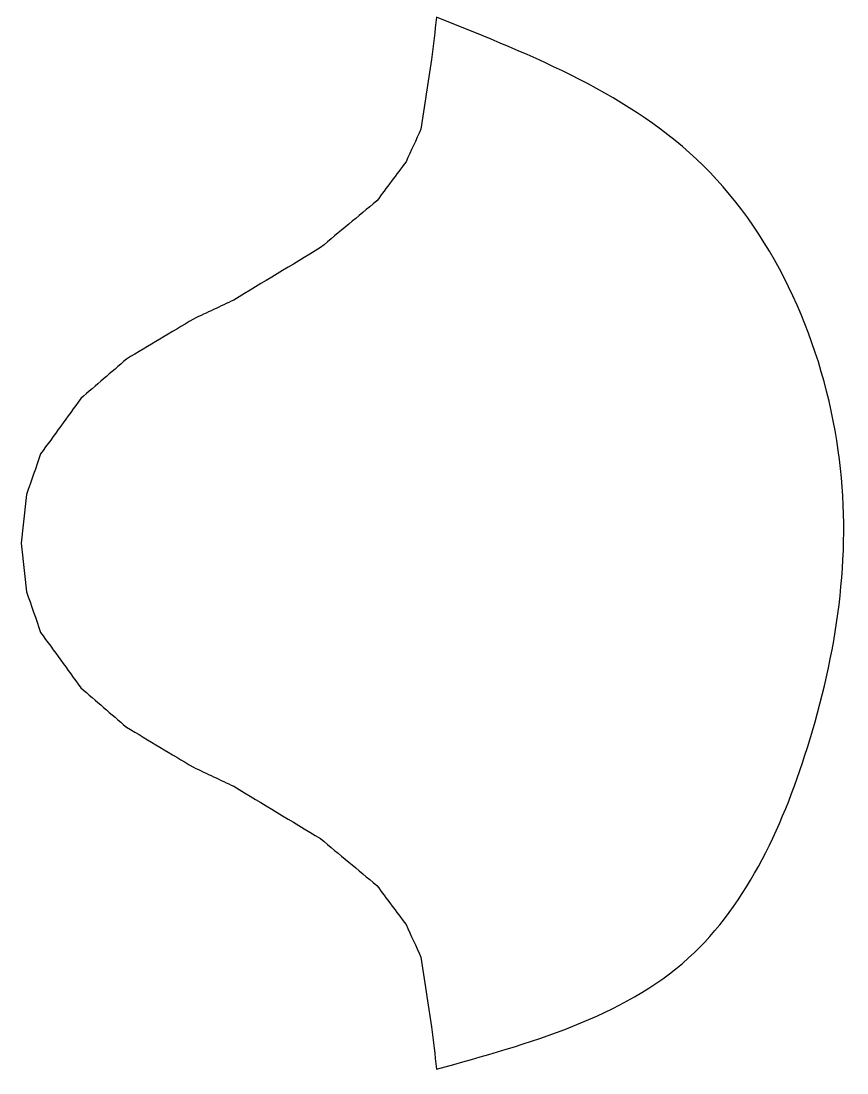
# Model space of a CAD drawing. Header units: millimetres. Extents: x -0.44 to 0.44, y 0 to 1.12.
import ezdxf

# ---------------------------------------------------------------- set-up
doc = ezdxf.new("R2010")
doc.units = ezdxf.units.MM

msp = doc.modelspace()

# ---------------------------------------------------------------- linework, layer by layer
msp.add_open_spline([(-0.01668419104895868, 0.1198800722807936), (-0.02199042438228736, 0.1314928389474758), (-0.02729665771561605, 0.1431056056141581), (-0.03260289104894475, 0.1547183722808403), (-0.04302322438227831, 0.1686711056141666), (-0.05344355771561187, 0.1826238389474928), (-0.06386389104894541, 0.1965765722808191), (-0.08395382438228358, 0.2132832722808242), (-0.1040437577156218, 0.2299899722808292), (-0.12413369104896, 0.2466966722808343), (-0.1551032910489612, 0.2654058389475016), (-0.1860728910489624, 0.284115005614169), (-0.2170424910489635, 0.3028241722808365), (-0.2170237577156244, 0.302809705614157), (-0.2170050243822853, 0.3027952389474776), (-0.2169862910489462, 0.3027807722807981), (-0.2313932910489519, 0.3095774722808125), (-0.2458002910489575, 0.3163741722808268), (-0.260207291048963, 0.323170872280841), (-0.2841168577156277, 0.3374838722808378), (-0.3080264243822924, 0.3517968722808344), (-0.3319359910489571, 0.3661098722808311), (-0.3482577910489526, 0.3801857722808351), (-0.3645795910489479, 0.3942616722808392), (-0.3809013910489433, 0.4083375722808433), (-0.3951972910489412, 0.4280507056141739), (-0.4094931910489393, 0.4477638389475046), (-0.4237890910489374, 0.4674769722808353), (-0.4288268910489437, 0.4819838722808314), (-0.4338646910489499, 0.4964907722808273), (-0.438902491048956, 0.5109976722808234), (-0.4408652910489571, 0.5283758722808193), (-0.4428280910489582, 0.5457540722808153), (-0.4447908910489594, 0.5631322722808113), (-0.4428280910489582, 0.5805104722808074), (-0.4408652910489571, 0.5978886722808034), (-0.4389024910489559, 0.6152668722807995), (-0.4338646910489497, 0.6297737722807955), (-0.4288268910489436, 0.6442806722807914), (-0.4237890910489374, 0.6587875722807874), (-0.4094931910489394, 0.6785007056141181), (-0.3951972910489412, 0.6982138389474488), (-0.380901391048943, 0.7179269722807795), (-0.3645795910489477, 0.7320028722807834), (-0.3482577910489523, 0.7460787722807875), (-0.331935991048957, 0.7601546722807915), (-0.3080264243822924, 0.7744676722807882), (-0.2841168577156277, 0.7887806722807847), (-0.260207291048963, 0.8030936722807813), (-0.2458002910489573, 0.8098903722807957), (-0.2313932910489517, 0.81668707228081), (-0.2169862910489461, 0.8234837722808241), (-0.2170050243822853, 0.823469305614145), (-0.2170237577156244, 0.8234548389474656), (-0.2170424910489635, 0.8234403722807863), (-0.1860728910489622, 0.8421495389474535), (-0.155103291048961, 0.8608587056141209), (-0.1241336910489598, 0.8795678722807884), (-0.1040437577156216, 0.8962745722807935), (-0.08395382438228342, 0.9129812722807986), (-0.06386389104894524, 0.9296879722808037), (-0.05344355771561168, 0.9436407056141297), (-0.04302322438227812, 0.957593438947456), (-0.03260289104894457, 0.9715461722807822), (-0.02729665771561586, 0.9831589389474643), (-0.02199042438228717, 0.9947717056141464), (-0.01668419104895847, 1.006384472280829), (-0.01285865771562218, 1.031285872280824), (-0.009033124382285896, 1.056187272280819), (-0.005207591048949609, 1.081088672280814), (-0.003465724382286832, 1.096199372280812), (-0.001723857715624055, 1.111310072280811), (1.800895103872168e-05, 1.12642077228081), (0.1044525834028279, 1.084665241358797), (0.3167194528369389, 0.999795686645702), (0.4599170269596761, 0.6700478740449214), (0.4188580761490041, 0.3666194287717843), (0.2900176008433963, 0.08010385212913855), (0.0998311164736618, 0.02746797660262001), (1.800895103876846e-05, -0.0001562277191875117), (-0.001723857715624101, 0.01495447228081115), (-0.003465724382286975, 0.03006517228080981), (-0.005207591048949848, 0.04517587228080848), (-0.009033124382286118, 0.07007727228080352), (-0.0128586577156224, 0.09497867228079857), (-0.01668419104895868, 0.1198800722807936)], degree=3, knots=[0, 0, 0, 0, 1, 1, 1, 2, 2, 2, 3, 3, 3, 4, 4, 4, 5, 5, 5, 6, 6, 6, 7, 7, 7, 8, 8, 8, 9, 9, 9, 10, 10, 10, 11, 11, 11, 12, 12, 12, 13, 13, 13, 14, 14, 14, 15, 15, 15, 16, 16, 16, 17, 17, 17, 18, 18, 18, 19, 19, 19, 20, 20, 20, 21, 21, 21, 22, 22, 22, 23, 23, 23, 24, 24, 24, 24.32684106194271, 24.66431571522444, 24.97572840662339, 25.24285276058355, 25.53787893747237, 25.53787893747237, 25.53787893747237, 26.53787893747237, 26.53787893747237, 26.53787893747237, 27.53787893747237, 27.53787893747237, 27.53787893747237, 27.53787893747237])

doc.saveas('drawing.dxf')
